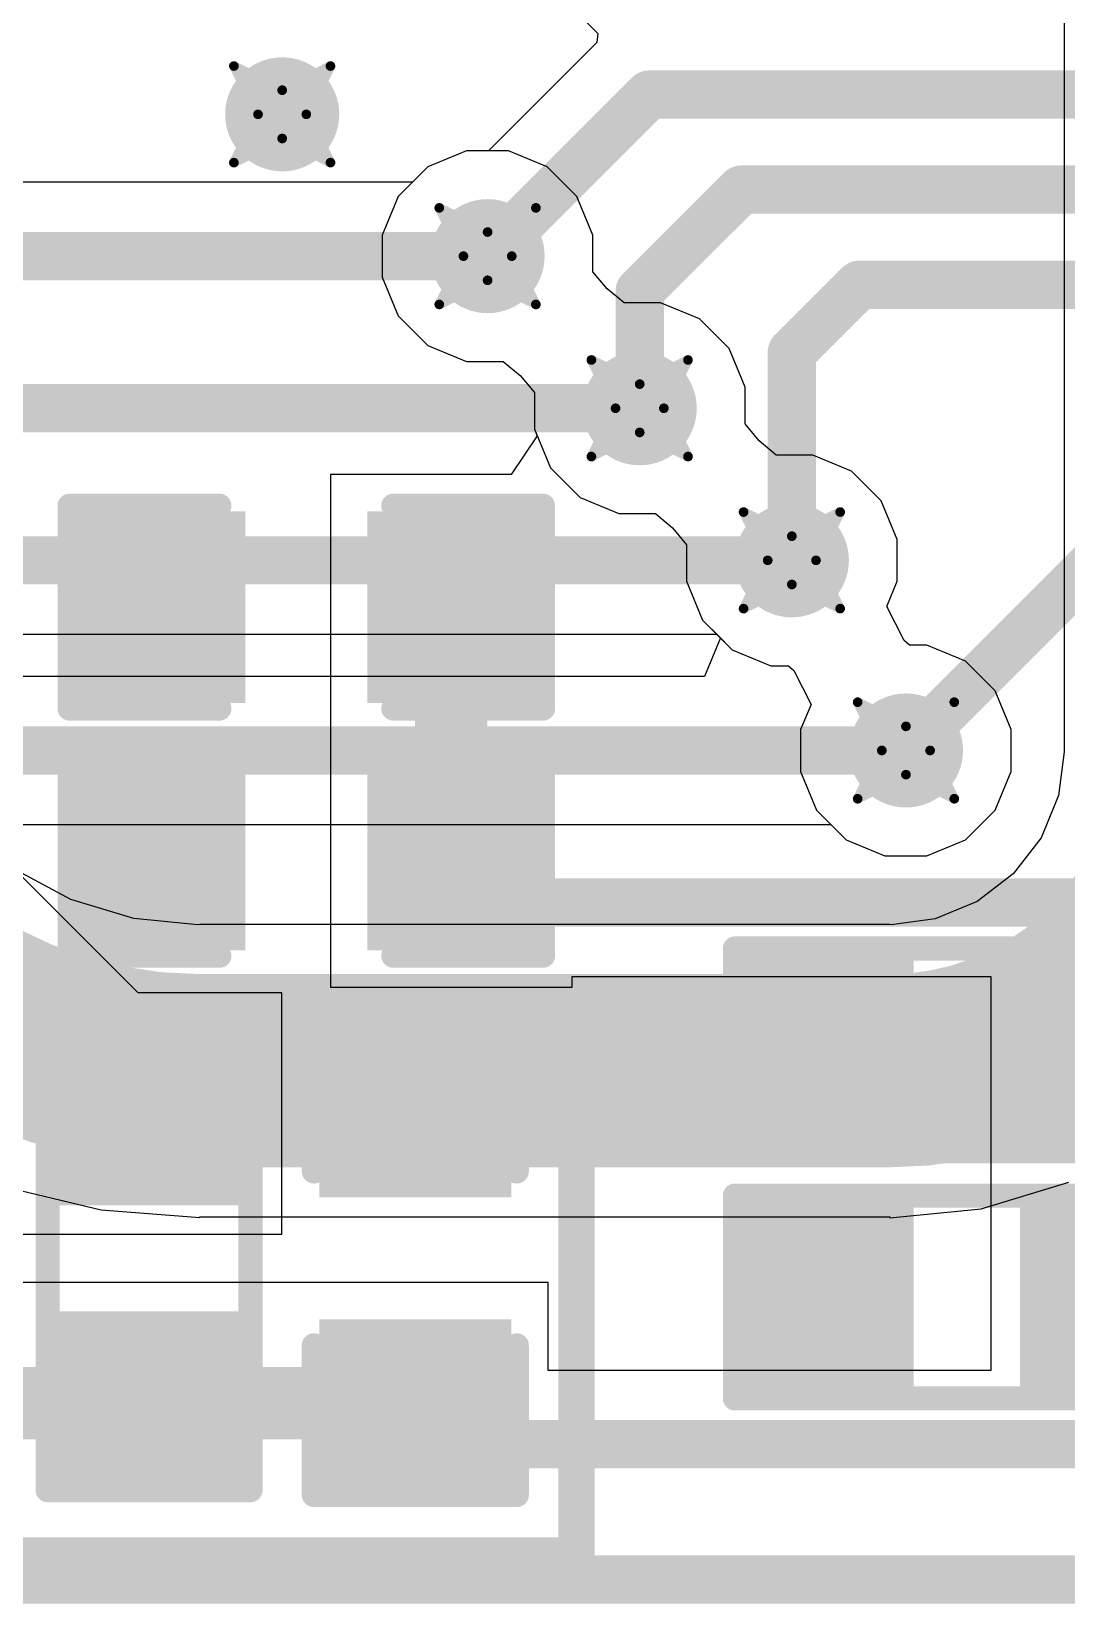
# Model space of a CAD drawing. Header units: inches. Extents: x -0.03 to 9.71, y 0.01 to 4.44.
# Drawn here: x 3.0182 to 3.2325, y 1.5281 to 1.8536 of the extents above; entities that cross this region are included whole.
import ezdxf

# ---------------------------------------------------------------- set-up
doc = ezdxf.new("R2010")
doc.units = ezdxf.units.IN
doc.header["$MEASUREMENT"] = 0
for name, color, linetype in [('Bottom Layer', 5, 'Continuous'), ('Drill Drawing', 1, 'Continuous'), ('Layer 1', 16, 'Continuous'), ('Layer 2', 76, 'Continuous'), ('Top Layer', 1, 'Continuous'), ('Top Overlay', 2, 'Continuous'), ('Top Paste', 8, 'Continuous'), ('Top Solder', 216, 'Continuous'), ('Via Holes', 16, 'Continuous')]:
    doc.layers.add(name, color=color, linetype=linetype)

# ---------------------------------------------------------------- blocks, each defined once
blk = doc.blocks.new('R___0603_16')
at = {"layer": 'Top Layer'}
for points in [[(-0.015, 0.0175), (-0.015, -0.0175), (-0.045, -0.0175), (-0.045, 0.0175)], [(0.045, 0.0175), (0.045, -0.0175), (0.015, -0.0175), (0.015, 0.0175)]]:
    blk.add_hatch(color=1, dxfattribs=at).paths.add_polyline_path(points)
at = {"layer": 'Top Paste'}
for points in [[(-0.015, 0.0175), (-0.015, -0.0175), (-0.045, -0.0175), (-0.045, 0.0175)], [(0.045, 0.0175), (0.045, -0.0175), (0.015, -0.0175), (0.015, 0.0175)]]:
    blk.add_hatch(color=8, dxfattribs=at).paths.add_polyline_path(points)
at = {"layer": 'Top Solder'}
for points in [[(-0.011, 0.0215), (-0.011, -0.0215), (-0.049, -0.0215), (-0.049, 0.0215)], [(0.049, 0.0215), (0.049, -0.0215), (0.011, -0.0215), (0.011, 0.0215)]]:
    blk.add_hatch(color=216, dxfattribs=at).paths.add_polyline_path(points)
at = {"layer": 'Top Overlay'}
for points in [[(0.048, 0.021, 0.005, 0.005, 0), (-0.048, 0.021, 0.005, 0.005, 0)], [(-0.048, -0.021, 0.005, 0.005, 0), (-0.048, 0.021, 0.005, 0.005, 0)], [(0.048, -0.021, 0.005, 0.005, 0), (0.048, 0.021, 0.005, 0.005, 0)], [(0.048, -0.021, 0.005, 0.005, 0), (-0.048, -0.021, 0.005, 0.005, 0)]]:
    blk.add_lwpolyline(points, format="xyseb", dxfattribs=at)
for points in [[(-0.04925, 0.021, 0.0025, 0.0025, 1), (-0.04675, 0.021, 0.0025, 0.0025, 1)], [(-0.04925, 0.021, 0.0025, 0.0025, 1), (-0.04675, 0.021, 0.0025, 0.0025, 1)], [(0.04675, 0.021, 0.0025, 0.0025, 1), (0.04925, 0.021, 0.0025, 0.0025, 1)], [(0.04675, 0.021, 0.0025, 0.0025, 1), (0.04925, 0.021, 0.0025, 0.0025, 1)], [(-0.04925, -0.021, 0.0025, 0.0025, 1), (-0.04675, -0.021, 0.0025, 0.0025, 1)], [(-0.04925, -0.021, 0.0025, 0.0025, 1), (-0.04675, -0.021, 0.0025, 0.0025, 1)], [(0.04675, -0.021, 0.0025, 0.0025, 1), (0.04925, -0.021, 0.0025, 0.0025, 1)], [(0.04675, -0.021, 0.0025, 0.0025, 1), (0.04925, -0.021, 0.0025, 0.0025, 1)]]:
    blk.add_lwpolyline(points, format="xyseb", close=True, dxfattribs=at)
blk = doc.blocks.new('R___0603_29')
at = {"layer": 'Top Layer'}
for points in [[(-0.015, 0.0175), (-0.015, -0.0175), (-0.045, -0.0175), (-0.045, 0.0175)], [(0.045, 0.0175), (0.045, -0.0175), (0.015, -0.0175), (0.015, 0.0175)]]:
    blk.add_hatch(color=1, dxfattribs=at).paths.add_polyline_path(points)
at = {"layer": 'Top Paste'}
for points in [[(-0.015, 0.0175), (-0.015, -0.0175), (-0.045, -0.0175), (-0.045, 0.0175)], [(0.045, 0.0175), (0.045, -0.0175), (0.015, -0.0175), (0.015, 0.0175)]]:
    blk.add_hatch(color=8, dxfattribs=at).paths.add_polyline_path(points)
at = {"layer": 'Top Solder'}
for points in [[(-0.011, 0.0215), (-0.011, -0.0215), (-0.049, -0.0215), (-0.049, 0.0215)], [(0.049, 0.0215), (0.049, -0.0215), (0.011, -0.0215), (0.011, 0.0215)]]:
    blk.add_hatch(color=216, dxfattribs=at).paths.add_polyline_path(points)
at = {"layer": 'Top Overlay'}
for points in [[(-0.048, 0.021, 0.005, 0.005, 0), (0.048, 0.021, 0.005, 0.005, 0)], [(-0.048, -0.021, 0.005, 0.005, 0), (-0.048, 0.021, 0.005, 0.005, 0)], [(0.048, -0.021, 0.005, 0.005, 0), (0.048, 0.021, 0.005, 0.005, 0)], [(-0.048, -0.021, 0.005, 0.005, 0), (0.048, -0.021, 0.005, 0.005, 0)]]:
    blk.add_lwpolyline(points, format="xyseb", dxfattribs=at)
for points in [[(-0.04925, 0.021, 0.0025, 0.0025, 1), (-0.04675, 0.021, 0.0025, 0.0025, 1)], [(-0.04925, 0.021, 0.0025, 0.0025, 1), (-0.04675, 0.021, 0.0025, 0.0025, 1)], [(0.04675, 0.021, 0.0025, 0.0025, 1), (0.04925, 0.021, 0.0025, 0.0025, 1)], [(0.04675, 0.021, 0.0025, 0.0025, 1), (0.04925, 0.021, 0.0025, 0.0025, 1)], [(-0.04925, -0.021, 0.0025, 0.0025, 1), (-0.04675, -0.021, 0.0025, 0.0025, 1)], [(-0.04925, -0.021, 0.0025, 0.0025, 1), (-0.04675, -0.021, 0.0025, 0.0025, 1)], [(0.04675, -0.021, 0.0025, 0.0025, 1), (0.04925, -0.021, 0.0025, 0.0025, 1)], [(0.04675, -0.021, 0.0025, 0.0025, 1), (0.04925, -0.021, 0.0025, 0.0025, 1)]]:
    blk.add_lwpolyline(points, format="xyseb", close=True, dxfattribs=at)
blk = doc.blocks.new('R___0603_30')
at = {"layer": 'Top Layer'}
for points in [[(-0.015, 0.0175), (-0.015, -0.0175), (-0.045, -0.0175), (-0.045, 0.0175)], [(0.045, 0.0175), (0.045, -0.0175), (0.015, -0.0175), (0.015, 0.0175)]]:
    blk.add_hatch(color=1, dxfattribs=at).paths.add_polyline_path(points)
at = {"layer": 'Top Paste'}
for points in [[(-0.015, 0.0175), (-0.015, -0.0175), (-0.045, -0.0175), (-0.045, 0.0175)], [(0.045, 0.0175), (0.045, -0.0175), (0.015, -0.0175), (0.015, 0.0175)]]:
    blk.add_hatch(color=8, dxfattribs=at).paths.add_polyline_path(points)
at = {"layer": 'Top Solder'}
for points in [[(-0.011, 0.0215), (-0.011, -0.0215), (-0.049, -0.0215), (-0.049, 0.0215)], [(0.049, 0.0215), (0.049, -0.0215), (0.011, -0.0215), (0.011, 0.0215)]]:
    blk.add_hatch(color=216, dxfattribs=at).paths.add_polyline_path(points)
at = {"layer": 'Top Overlay'}
for points in [[(-0.048, 0.021, 0.005, 0.005, 0), (0.048, 0.021, 0.005, 0.005, 0)], [(-0.048, -0.021, 0.005, 0.005, 0), (-0.048, 0.021, 0.005, 0.005, 0)], [(0.048, -0.021, 0.005, 0.005, 0), (0.048, 0.021, 0.005, 0.005, 0)], [(-0.048, -0.021, 0.005, 0.005, 0), (0.048, -0.021, 0.005, 0.005, 0)]]:
    blk.add_lwpolyline(points, format="xyseb", dxfattribs=at)
for points in [[(-0.04925, 0.021, 0.0025, 0.0025, 1), (-0.04675, 0.021, 0.0025, 0.0025, 1)], [(-0.04925, 0.021, 0.0025, 0.0025, 1), (-0.04675, 0.021, 0.0025, 0.0025, 1)], [(0.04675, 0.021, 0.0025, 0.0025, 1), (0.04925, 0.021, 0.0025, 0.0025, 1)], [(0.04675, 0.021, 0.0025, 0.0025, 1), (0.04925, 0.021, 0.0025, 0.0025, 1)], [(-0.04925, -0.021, 0.0025, 0.0025, 1), (-0.04675, -0.021, 0.0025, 0.0025, 1)], [(-0.04925, -0.021, 0.0025, 0.0025, 1), (-0.04675, -0.021, 0.0025, 0.0025, 1)], [(0.04675, -0.021, 0.0025, 0.0025, 1), (0.04925, -0.021, 0.0025, 0.0025, 1)], [(0.04675, -0.021, 0.0025, 0.0025, 1), (0.04925, -0.021, 0.0025, 0.0025, 1)]]:
    blk.add_lwpolyline(points, format="xyseb", close=True, dxfattribs=at)
blk = doc.blocks.new('C___0603_131')
at = {"layer": 'Top Layer'}
for points in [[(-0.015, 0.0175), (-0.015, -0.0175), (-0.045, -0.0175), (-0.045, 0.0175)], [(0.045, 0.0175), (0.045, -0.0175), (0.015, -0.0175), (0.015, 0.0175)]]:
    blk.add_hatch(color=1, dxfattribs=at).paths.add_polyline_path(points)
at = {"layer": 'Top Paste'}
for points in [[(-0.015, 0.0175), (-0.015, -0.0175), (-0.045, -0.0175), (-0.045, 0.0175)], [(0.045, 0.0175), (0.045, -0.0175), (0.015, -0.0175), (0.015, 0.0175)]]:
    blk.add_hatch(color=8, dxfattribs=at).paths.add_polyline_path(points)
at = {"layer": 'Top Solder'}
for points in [[(-0.01264, 0.01986), (-0.01264, -0.01986), (-0.04736, -0.01986), (-0.04736, 0.01986)], [(0.04736, 0.01986), (0.04736, -0.01986), (0.01264, -0.01986), (0.01264, 0.01986)]]:
    blk.add_hatch(color=216, dxfattribs=at).paths.add_polyline_path(points)
at = {"layer": 'Top Overlay'}
for points in [[(-0.049, 0.021, 0.005, 0.005, 0), (-0.018, 0.021, 0.005, 0.005, 0)], [(-0.049, -0.021, 0.005, 0.005, 0), (-0.049, 0.021, 0.005, 0.005, 0)], [(0.018, 0.021, 0.005, 0.005, 0), (0.049, 0.021, 0.005, 0.005, 0)], [(0.049, -0.021, 0.005, 0.005, 0), (0.049, 0.021, 0.005, 0.005, 0)], [(-0.049, -0.021, 0.005, 0.005, 0), (-0.018, -0.021, 0.005, 0.005, 0)], [(0.018, -0.021, 0.005, 0.005, 0), (0.049, -0.021, 0.005, 0.005, 0)]]:
    blk.add_lwpolyline(points, format="xyseb", dxfattribs=at)
for points in [[(-0.05025, 0.021, 0.0025, 0.0025, 1), (-0.04775, 0.021, 0.0025, 0.0025, 1)], [(-0.05025, 0.021, 0.0025, 0.0025, 1), (-0.04775, 0.021, 0.0025, 0.0025, 1)], [(-0.01925, 0.021, 0.0025, 0.0025, 1), (-0.01675, 0.021, 0.0025, 0.0025, 1)], [(0.01675, 0.021, 0.0025, 0.0025, 1), (0.01925, 0.021, 0.0025, 0.0025, 1)], [(0.04775, 0.021, 0.0025, 0.0025, 1), (0.05025, 0.021, 0.0025, 0.0025, 1)], [(0.04775, 0.021, 0.0025, 0.0025, 1), (0.05025, 0.021, 0.0025, 0.0025, 1)], [(-0.05025, -0.021, 0.0025, 0.0025, 1), (-0.04775, -0.021, 0.0025, 0.0025, 1)], [(-0.05025, -0.021, 0.0025, 0.0025, 1), (-0.04775, -0.021, 0.0025, 0.0025, 1)], [(-0.01925, -0.021, 0.0025, 0.0025, 1), (-0.01675, -0.021, 0.0025, 0.0025, 1)], [(0.01675, -0.021, 0.0025, 0.0025, 1), (0.01925, -0.021, 0.0025, 0.0025, 1)], [(0.04775, -0.021, 0.0025, 0.0025, 1), (0.05025, -0.021, 0.0025, 0.0025, 1)], [(0.04775, -0.021, 0.0025, 0.0025, 1), (0.05025, -0.021, 0.0025, 0.0025, 1)]]:
    blk.add_lwpolyline(points, format="xyseb", close=True, dxfattribs=at)
blk = doc.blocks.new('C___0603_132')
at = {"layer": 'Top Layer'}
for points in [[(-0.015, 0.0175), (-0.015, -0.0175), (-0.045, -0.0175), (-0.045, 0.0175)], [(0.045, 0.0175), (0.045, -0.0175), (0.015, -0.0175), (0.015, 0.0175)]]:
    blk.add_hatch(color=1, dxfattribs=at).paths.add_polyline_path(points)
at = {"layer": 'Top Paste'}
for points in [[(-0.015, 0.0175), (-0.015, -0.0175), (-0.045, -0.0175), (-0.045, 0.0175)], [(0.045, 0.0175), (0.045, -0.0175), (0.015, -0.0175), (0.015, 0.0175)]]:
    blk.add_hatch(color=8, dxfattribs=at).paths.add_polyline_path(points)
at = {"layer": 'Top Solder'}
for points in [[(-0.01264, 0.01986), (-0.01264, -0.01986), (-0.04736, -0.01986), (-0.04736, 0.01986)], [(0.04736, 0.01986), (0.04736, -0.01986), (0.01264, -0.01986), (0.01264, 0.01986)]]:
    blk.add_hatch(color=216, dxfattribs=at).paths.add_polyline_path(points)
at = {"layer": 'Top Overlay'}
for points in [[(-0.049, 0.021, 0.005, 0.005, 0), (-0.018, 0.021, 0.005, 0.005, 0)], [(-0.049, -0.021, 0.005, 0.005, 0), (-0.049, 0.021, 0.005, 0.005, 0)], [(0.018, 0.021, 0.005, 0.005, 0), (0.049, 0.021, 0.005, 0.005, 0)], [(0.049, -0.021, 0.005, 0.005, 0), (0.049, 0.021, 0.005, 0.005, 0)], [(-0.049, -0.021, 0.005, 0.005, 0), (-0.018, -0.021, 0.005, 0.005, 0)], [(0.018, -0.021, 0.005, 0.005, 0), (0.049, -0.021, 0.005, 0.005, 0)]]:
    blk.add_lwpolyline(points, format="xyseb", dxfattribs=at)
for points in [[(-0.05025, 0.021, 0.0025, 0.0025, 1), (-0.04775, 0.021, 0.0025, 0.0025, 1)], [(-0.05025, 0.021, 0.0025, 0.0025, 1), (-0.04775, 0.021, 0.0025, 0.0025, 1)], [(-0.01925, 0.021, 0.0025, 0.0025, 1), (-0.01675, 0.021, 0.0025, 0.0025, 1)], [(0.01675, 0.021, 0.0025, 0.0025, 1), (0.01925, 0.021, 0.0025, 0.0025, 1)], [(0.04775, 0.021, 0.0025, 0.0025, 1), (0.05025, 0.021, 0.0025, 0.0025, 1)], [(0.04775, 0.021, 0.0025, 0.0025, 1), (0.05025, 0.021, 0.0025, 0.0025, 1)], [(-0.05025, -0.021, 0.0025, 0.0025, 1), (-0.04775, -0.021, 0.0025, 0.0025, 1)], [(-0.05025, -0.021, 0.0025, 0.0025, 1), (-0.04775, -0.021, 0.0025, 0.0025, 1)], [(-0.01925, -0.021, 0.0025, 0.0025, 1), (-0.01675, -0.021, 0.0025, 0.0025, 1)], [(0.01675, -0.021, 0.0025, 0.0025, 1), (0.01925, -0.021, 0.0025, 0.0025, 1)], [(0.04775, -0.021, 0.0025, 0.0025, 1), (0.05025, -0.021, 0.0025, 0.0025, 1)], [(0.04775, -0.021, 0.0025, 0.0025, 1), (0.05025, -0.021, 0.0025, 0.0025, 1)]]:
    blk.add_lwpolyline(points, format="xyseb", close=True, dxfattribs=at)
blk = doc.blocks.new('C___0603_133')
at = {"layer": 'Top Layer'}
for points in [[(-0.015, 0.0175), (-0.015, -0.0175), (-0.045, -0.0175), (-0.045, 0.0175)], [(0.045, 0.0175), (0.045, -0.0175), (0.015, -0.0175), (0.015, 0.0175)]]:
    blk.add_hatch(color=1, dxfattribs=at).paths.add_polyline_path(points)
at = {"layer": 'Top Paste'}
for points in [[(-0.015, 0.0175), (-0.015, -0.0175), (-0.045, -0.0175), (-0.045, 0.0175)], [(0.045, 0.0175), (0.045, -0.0175), (0.015, -0.0175), (0.015, 0.0175)]]:
    blk.add_hatch(color=8, dxfattribs=at).paths.add_polyline_path(points)
at = {"layer": 'Top Solder'}
for points in [[(-0.01264, 0.01986), (-0.01264, -0.01986), (-0.04736, -0.01986), (-0.04736, 0.01986)], [(0.04736, 0.01986), (0.04736, -0.01986), (0.01264, -0.01986), (0.01264, 0.01986)]]:
    blk.add_hatch(color=216, dxfattribs=at).paths.add_polyline_path(points)
at = {"layer": 'Top Overlay'}
for points in [[(-0.018, 0.021, 0.005, 0.005, 0), (-0.049, 0.021, 0.005, 0.005, 0)], [(-0.049, -0.021, 0.005, 0.005, 0), (-0.049, 0.021, 0.005, 0.005, 0)], [(0.049, 0.021, 0.005, 0.005, 0), (0.018, 0.021, 0.005, 0.005, 0)], [(0.049, -0.021, 0.005, 0.005, 0), (0.049, 0.021, 0.005, 0.005, 0)], [(-0.018, -0.021, 0.005, 0.005, 0), (-0.049, -0.021, 0.005, 0.005, 0)], [(0.049, -0.021, 0.005, 0.005, 0), (0.018, -0.021, 0.005, 0.005, 0)]]:
    blk.add_lwpolyline(points, format="xyseb", dxfattribs=at)
for points in [[(-0.05025, 0.021, 0.0025, 0.0025, 1), (-0.04775, 0.021, 0.0025, 0.0025, 1)], [(-0.05025, 0.021, 0.0025, 0.0025, 1), (-0.04775, 0.021, 0.0025, 0.0025, 1)], [(-0.01925, 0.021, 0.0025, 0.0025, 1), (-0.01675, 0.021, 0.0025, 0.0025, 1)], [(0.01675, 0.021, 0.0025, 0.0025, 1), (0.01925, 0.021, 0.0025, 0.0025, 1)], [(0.04775, 0.021, 0.0025, 0.0025, 1), (0.05025, 0.021, 0.0025, 0.0025, 1)], [(0.04775, 0.021, 0.0025, 0.0025, 1), (0.05025, 0.021, 0.0025, 0.0025, 1)], [(-0.05025, -0.021, 0.0025, 0.0025, 1), (-0.04775, -0.021, 0.0025, 0.0025, 1)], [(-0.05025, -0.021, 0.0025, 0.0025, 1), (-0.04775, -0.021, 0.0025, 0.0025, 1)], [(-0.01925, -0.021, 0.0025, 0.0025, 1), (-0.01675, -0.021, 0.0025, 0.0025, 1)], [(0.01675, -0.021, 0.0025, 0.0025, 1), (0.01925, -0.021, 0.0025, 0.0025, 1)], [(0.04775, -0.021, 0.0025, 0.0025, 1), (0.05025, -0.021, 0.0025, 0.0025, 1)], [(0.04775, -0.021, 0.0025, 0.0025, 1), (0.05025, -0.021, 0.0025, 0.0025, 1)]]:
    blk.add_lwpolyline(points, format="xyseb", close=True, dxfattribs=at)

msp = doc.modelspace()

# ---------------------------------------------------------------- hatches: boundary and pattern name
at = {"layer": 'Bottom Layer'}
h = msp.add_hatch(color=5, dxfattribs=at)
edge = h.paths.add_edge_path()
edge.add_arc((3.07008, 1.83646), 0.01181, 0, 360)
h = msp.add_hatch(color=5, dxfattribs=at)
edge = h.paths.add_edge_path()
edge.add_arc((3.1126, 1.80709), 0.01181, 0, 360)
h = msp.add_hatch(color=5, dxfattribs=at)
edge = h.paths.add_edge_path()
edge.add_arc((3.14409, 1.77559), 0.01181, 0, 360)
h = msp.add_hatch(color=5, dxfattribs=at)
edge = h.paths.add_edge_path()
edge.add_arc((3.17559, 1.7441), 0.01181, 0, 360)
h = msp.add_hatch(color=5, dxfattribs=at)
edge = h.paths.add_edge_path()
edge.add_arc((3.19921, 1.70473), 0.01181, 0, 360)
at = {"layer": 'Layer 1'}
h = msp.add_hatch(color=16, dxfattribs=at)
edge = h.paths.add_edge_path()
edge.add_arc((3.07008, 1.83646), 0.01181, 0, 360)
h = msp.add_hatch(color=16, dxfattribs=at)
edge = h.paths.add_edge_path()
edge.add_arc((3.1126, 1.80709), 0.01181, 0, 360)
h = msp.add_hatch(color=16, dxfattribs=at)
edge = h.paths.add_edge_path()
edge.add_arc((3.14409, 1.77559), 0.01181, 0, 360)
h = msp.add_hatch(color=16, dxfattribs=at)
edge = h.paths.add_edge_path()
edge.add_arc((3.17559, 1.7441), 0.01181, 0, 360)
h = msp.add_hatch(color=16, dxfattribs=at)
edge = h.paths.add_edge_path()
edge.add_arc((3.19921, 1.70473), 0.01181, 0, 360)
at = {"layer": 'Layer 2'}
h = msp.add_hatch(color=76, dxfattribs=at)
edge = h.paths.add_edge_path()
edge.add_arc((3.07008, 1.83646), 0.01181, 0, 360)
h = msp.add_hatch(color=76, dxfattribs=at)
edge = h.paths.add_edge_path()
edge.add_arc((3.1126, 1.80709), 0.01181, 0, 360)
h = msp.add_hatch(color=76, dxfattribs=at)
edge = h.paths.add_edge_path()
edge.add_arc((3.14409, 1.77559), 0.01181, 0, 360)
h = msp.add_hatch(color=76, dxfattribs=at)
edge = h.paths.add_edge_path()
edge.add_arc((3.17559, 1.7441), 0.01181, 0, 360)
h = msp.add_hatch(color=76, dxfattribs=at)
edge = h.paths.add_edge_path()
edge.add_arc((3.19921, 1.70473), 0.01181, 0, 360)
at = {"layer": 'Top Layer'}
h = msp.add_hatch(color=1, dxfattribs=at)
edge = h.paths.add_edge_path()
edge.add_arc((3.07008, 1.83646), 0.01181, 0, 360)
h = msp.add_hatch(color=1, dxfattribs=at)
edge = h.paths.add_edge_path()
edge.add_arc((3.1126, 1.80709), 0.01181, 0, 360)
h = msp.add_hatch(color=1, dxfattribs=at)
edge = h.paths.add_edge_path()
edge.add_arc((3.14409, 1.77559), 0.01181, 0, 360)
h = msp.add_hatch(color=1, dxfattribs=at)
edge = h.paths.add_edge_path()
edge.add_arc((3.17559, 1.7441), 0.01181, 0, 360)
h = msp.add_hatch(color=1, dxfattribs=at)
edge = h.paths.add_edge_path()
edge.add_arc((3.19921, 1.70473), 0.01181, 0, 360)
at = {"layer": 'Via Holes'}
h = msp.add_hatch(color=7, dxfattribs=at)
edge = h.paths.add_edge_path()
edge.add_arc((3.07008, 1.83646), 0.00591, 0, 360)
h = msp.add_hatch(color=7, dxfattribs=at)
edge = h.paths.add_edge_path()
edge.add_arc((3.1126, 1.80709), 0.00591, 0, 360)
h = msp.add_hatch(color=7, dxfattribs=at)
edge = h.paths.add_edge_path()
edge.add_arc((3.14409, 1.77559), 0.00591, 0, 360)
h = msp.add_hatch(color=7, dxfattribs=at)
edge = h.paths.add_edge_path()
edge.add_arc((3.17559, 1.7441), 0.00591, 0, 360)
h = msp.add_hatch(color=7, dxfattribs=at)
edge = h.paths.add_edge_path()
edge.add_arc((3.19921, 1.70473), 0.00591, 0, 360)

# ---------------------------------------------------------------- linework, layer by layer
at = {"layer": 'Bottom Layer'}
for p, q in [((3.10826, 1.8289), (3.10024, 1.82558)), ((3.11694, 1.8289), (3.10826, 1.8289)), ((3.12495, 1.82558), (3.11694, 1.8289)), ((3.10024, 1.82558), (3.09705, 1.82238)), ((3.13109, 1.81944), (3.12495, 1.82558)), ((3.09705, 1.82238), (2.78091, 1.82238)), ((3.13441, 1.81143), (3.13109, 1.81944)), ((3.13441, 1.80385), (3.13441, 1.81143)), ((3.13733, 1.80032), (3.13441, 1.80385)), ((3.14085, 1.7974), (3.13733, 1.80032)), ((3.14843, 1.7974), (3.14085, 1.7974)), ((3.15645, 1.79408), (3.14843, 1.7974)), ((3.16259, 1.78795), (3.15645, 1.79408)), ((3.16591, 1.77993), (3.16259, 1.78795)), ((3.16591, 1.77235), (3.16591, 1.77993)), ((3.16883, 1.76883), (3.16591, 1.77235)), ((3.17235, 1.76591), (3.16883, 1.76883)), ((3.17993, 1.76591), (3.17235, 1.76591)), ((3.18795, 1.76259), (3.17993, 1.76591)), ((3.19408, 1.75645), (3.18795, 1.76259)), ((3.1974, 1.74843), (3.19408, 1.75645)), ((3.1974, 1.73976), (3.1974, 1.74843)), ((3.19524, 1.73454), (3.1974, 1.73976)), ((3.19883, 1.72751), (3.19524, 1.73454)), ((2.68091, 1.7288), (3.16004, 1.7288)), ((3.16004, 1.7288), (3.16324, 1.7256)), ((3.16324, 1.7256), (3.17125, 1.72228)), ((3.19993, 1.72654), (3.19883, 1.72751)), ((3.20355, 1.72654), (3.19993, 1.72654)), ((3.21157, 1.72322), (3.20355, 1.72654)), ((3.17125, 1.72228), (3.17488, 1.72228)), ((3.17488, 1.72228), (3.17597, 1.72131)), ((3.2177, 1.71708), (3.21157, 1.72322)), ((3.17597, 1.72131), (3.17956, 1.71428)), ((3.22102, 1.70906), (3.2177, 1.71708)), ((3.17956, 1.71428), (3.1774, 1.70906)), ((3.1774, 1.70906), (3.1774, 1.70039)), ((3.22102, 1.70039), (3.22102, 1.70906)), ((3.1774, 1.70039), (3.18072, 1.69237)), ((3.2177, 1.69237), (3.22102, 1.70039)), ((3.18072, 1.69237), (3.18686, 1.68623)), ((3.21157, 1.68623), (3.2177, 1.69237)), ((3.18686, 1.68623), (3.19487, 1.68291)), ((3.20355, 1.68291), (3.21157, 1.68623)), ((3.19487, 1.68291), (3.20355, 1.68291))]:
    msp.add_line(p, q, dxfattribs=at)
for points in [[(2.80315, 1.80709, 0.01, 0.01, 0), (3.1126, 1.80709, 0.01, 0.01, 0)], [(2.71535, 1.77559, 0.01, 0.01, 0), (3.14409, 1.77559, 0.01, 0.01, 0)], [(1.97559, 1.7441, 0.01, 0.01, 0), (3.17559, 1.7441, 0.01, 0.01, 0)]]:
    msp.add_lwpolyline(points, format="xyseb", dxfattribs=at)
for points in [[(3.1101, 1.80709, 0.005, 0.005, 1), (3.1151, 1.80709, 0.005, 0.005, 1)], [(3.14159, 1.77559, 0.005, 0.005, 1), (3.14659, 1.77559, 0.005, 0.005, 1)], [(3.17309, 1.7441, 0.005, 0.005, 1), (3.17809, 1.7441, 0.005, 0.005, 1)]]:
    msp.add_lwpolyline(points, format="xyseb", close=True, dxfattribs=at)
at = {"layer": 'Drill Drawing'}
for points in [[(3.06008, 1.84646, 0.002, 0.002, 0), (3.07008, 1.84146, 0.002, 0.002, 0)], [(3.06008, 1.84646, 0.002, 0.002, 0), (3.06508, 1.83646, 0.002, 0.002, 0)], [(3.07008, 1.84146, 0.002, 0.002, 0), (3.08008, 1.84646, 0.002, 0.002, 0)], [(3.07508, 1.83646, 0.002, 0.002, 0), (3.08008, 1.84646, 0.002, 0.002, 0)], [(3.06008, 1.82646, 0.002, 0.002, 0), (3.06508, 1.83646, 0.002, 0.002, 0)], [(3.07508, 1.83646, 0.002, 0.002, 0), (3.08008, 1.82646, 0.002, 0.002, 0)], [(3.06008, 1.82646, 0.002, 0.002, 0), (3.07008, 1.83146, 0.002, 0.002, 0)], [(3.07008, 1.83146, 0.002, 0.002, 0), (3.08008, 1.82646, 0.002, 0.002, 0)], [(3.1026, 1.81709, 0.002, 0.002, 0), (3.1126, 1.81209, 0.002, 0.002, 0)], [(3.1026, 1.81709, 0.002, 0.002, 0), (3.1076, 1.80709, 0.002, 0.002, 0)], [(3.1126, 1.81209, 0.002, 0.002, 0), (3.1226, 1.81709, 0.002, 0.002, 0)], [(3.1176, 1.80709, 0.002, 0.002, 0), (3.1226, 1.81709, 0.002, 0.002, 0)], [(3.1026, 1.79709, 0.002, 0.002, 0), (3.1076, 1.80709, 0.002, 0.002, 0)], [(3.1176, 1.80709, 0.002, 0.002, 0), (3.1226, 1.79709, 0.002, 0.002, 0)], [(3.1026, 1.79709, 0.002, 0.002, 0), (3.1126, 1.80209, 0.002, 0.002, 0)], [(3.1126, 1.80209, 0.002, 0.002, 0), (3.1226, 1.79709, 0.002, 0.002, 0)], [(3.13409, 1.78559, 0.002, 0.002, 0), (3.14409, 1.78059, 0.002, 0.002, 0)], [(3.13409, 1.78559, 0.002, 0.002, 0), (3.13909, 1.77559, 0.002, 0.002, 0)], [(3.14409, 1.78059, 0.002, 0.002, 0), (3.15409, 1.78559, 0.002, 0.002, 0)], [(3.14909, 1.77559, 0.002, 0.002, 0), (3.15409, 1.78559, 0.002, 0.002, 0)], [(3.13409, 1.76559, 0.002, 0.002, 0), (3.13909, 1.77559, 0.002, 0.002, 0)], [(3.14909, 1.77559, 0.002, 0.002, 0), (3.15409, 1.76559, 0.002, 0.002, 0)], [(3.13409, 1.76559, 0.002, 0.002, 0), (3.14409, 1.77059, 0.002, 0.002, 0)], [(3.14409, 1.77059, 0.002, 0.002, 0), (3.15409, 1.76559, 0.002, 0.002, 0)], [(3.16559, 1.7541, 0.002, 0.002, 0), (3.17559, 1.7491, 0.002, 0.002, 0)], [(3.16559, 1.7541, 0.002, 0.002, 0), (3.17059, 1.7441, 0.002, 0.002, 0)], [(3.17559, 1.7491, 0.002, 0.002, 0), (3.18559, 1.7541, 0.002, 0.002, 0)], [(3.18059, 1.7441, 0.002, 0.002, 0), (3.18559, 1.7541, 0.002, 0.002, 0)], [(3.16559, 1.7341, 0.002, 0.002, 0), (3.17059, 1.7441, 0.002, 0.002, 0)], [(3.18059, 1.7441, 0.002, 0.002, 0), (3.18559, 1.7341, 0.002, 0.002, 0)], [(3.16559, 1.7341, 0.002, 0.002, 0), (3.17559, 1.7391, 0.002, 0.002, 0)], [(3.17559, 1.7391, 0.002, 0.002, 0), (3.18559, 1.7341, 0.002, 0.002, 0)], [(3.18921, 1.71473, 0.002, 0.002, 0), (3.19921, 1.70972, 0.002, 0.002, 0)], [(3.18921, 1.71473, 0.002, 0.002, 0), (3.19421, 1.70473, 0.002, 0.002, 0)], [(3.19921, 1.70972, 0.002, 0.002, 0), (3.20921, 1.71473, 0.002, 0.002, 0)], [(3.20421, 1.70473, 0.002, 0.002, 0), (3.20921, 1.71473, 0.002, 0.002, 0)], [(3.18921, 1.69473, 0.002, 0.002, 0), (3.19421, 1.70473, 0.002, 0.002, 0)], [(3.20421, 1.70473, 0.002, 0.002, 0), (3.20921, 1.69473, 0.002, 0.002, 0)], [(3.18921, 1.69473, 0.002, 0.002, 0), (3.19921, 1.69972, 0.002, 0.002, 0)], [(3.19921, 1.69972, 0.002, 0.002, 0), (3.20921, 1.69473, 0.002, 0.002, 0)]]:
    msp.add_lwpolyline(points, format="xyseb", dxfattribs=at)
for points in [[(3.05958, 1.84646, 0.001, 0.001, 1), (3.06058, 1.84646, 0.001, 0.001, 1)], [(3.05958, 1.84646, 0.001, 0.001, 1), (3.06058, 1.84646, 0.001, 0.001, 1)], [(3.07958, 1.84646, 0.001, 0.001, 1), (3.08058, 1.84646, 0.001, 0.001, 1)], [(3.07958, 1.84646, 0.001, 0.001, 1), (3.08058, 1.84646, 0.001, 0.001, 1)], [(3.06958, 1.84146, 0.001, 0.001, 1), (3.07058, 1.84146, 0.001, 0.001, 1)], [(3.06958, 1.84146, 0.001, 0.001, 1), (3.07058, 1.84146, 0.001, 0.001, 1)], [(3.06458, 1.83646, 0.001, 0.001, 1), (3.06558, 1.83646, 0.001, 0.001, 1)], [(3.06458, 1.83646, 0.001, 0.001, 1), (3.06558, 1.83646, 0.001, 0.001, 1)], [(3.07458, 1.83646, 0.001, 0.001, 1), (3.07558, 1.83646, 0.001, 0.001, 1)], [(3.07458, 1.83646, 0.001, 0.001, 1), (3.07558, 1.83646, 0.001, 0.001, 1)], [(3.06958, 1.83146, 0.001, 0.001, 1), (3.07058, 1.83146, 0.001, 0.001, 1)], [(3.06958, 1.83146, 0.001, 0.001, 1), (3.07058, 1.83146, 0.001, 0.001, 1)], [(3.05958, 1.82646, 0.001, 0.001, 1), (3.06058, 1.82646, 0.001, 0.001, 1)], [(3.05958, 1.82646, 0.001, 0.001, 1), (3.06058, 1.82646, 0.001, 0.001, 1)], [(3.07958, 1.82646, 0.001, 0.001, 1), (3.08058, 1.82646, 0.001, 0.001, 1)], [(3.07958, 1.82646, 0.001, 0.001, 1), (3.08058, 1.82646, 0.001, 0.001, 1)], [(3.1021, 1.81709, 0.001, 0.001, 1), (3.1031, 1.81709, 0.001, 0.001, 1)], [(3.1021, 1.81709, 0.001, 0.001, 1), (3.1031, 1.81709, 0.001, 0.001, 1)], [(3.1221, 1.81709, 0.001, 0.001, 1), (3.1231, 1.81709, 0.001, 0.001, 1)], [(3.1221, 1.81709, 0.001, 0.001, 1), (3.1231, 1.81709, 0.001, 0.001, 1)], [(3.1121, 1.81209, 0.001, 0.001, 1), (3.1131, 1.81209, 0.001, 0.001, 1)], [(3.1121, 1.81209, 0.001, 0.001, 1), (3.1131, 1.81209, 0.001, 0.001, 1)], [(3.1071, 1.80709, 0.001, 0.001, 1), (3.1081, 1.80709, 0.001, 0.001, 1)], [(3.1071, 1.80709, 0.001, 0.001, 1), (3.1081, 1.80709, 0.001, 0.001, 1)], [(3.1171, 1.80709, 0.001, 0.001, 1), (3.1181, 1.80709, 0.001, 0.001, 1)], [(3.1171, 1.80709, 0.001, 0.001, 1), (3.1181, 1.80709, 0.001, 0.001, 1)], [(3.1121, 1.80209, 0.001, 0.001, 1), (3.1131, 1.80209, 0.001, 0.001, 1)], [(3.1121, 1.80209, 0.001, 0.001, 1), (3.1131, 1.80209, 0.001, 0.001, 1)], [(3.1021, 1.79709, 0.001, 0.001, 1), (3.1031, 1.79709, 0.001, 0.001, 1)], [(3.1021, 1.79709, 0.001, 0.001, 1), (3.1031, 1.79709, 0.001, 0.001, 1)], [(3.1221, 1.79709, 0.001, 0.001, 1), (3.1231, 1.79709, 0.001, 0.001, 1)], [(3.1221, 1.79709, 0.001, 0.001, 1), (3.1231, 1.79709, 0.001, 0.001, 1)], [(3.13359, 1.78559, 0.001, 0.001, 1), (3.13459, 1.78559, 0.001, 0.001, 1)], [(3.13359, 1.78559, 0.001, 0.001, 1), (3.13459, 1.78559, 0.001, 0.001, 1)], [(3.15359, 1.78559, 0.001, 0.001, 1), (3.15459, 1.78559, 0.001, 0.001, 1)], [(3.15359, 1.78559, 0.001, 0.001, 1), (3.15459, 1.78559, 0.001, 0.001, 1)], [(3.14359, 1.78059, 0.001, 0.001, 1), (3.14459, 1.78059, 0.001, 0.001, 1)], [(3.14359, 1.78059, 0.001, 0.001, 1), (3.14459, 1.78059, 0.001, 0.001, 1)], [(3.13859, 1.77559, 0.001, 0.001, 1), (3.13959, 1.77559, 0.001, 0.001, 1)], [(3.13859, 1.77559, 0.001, 0.001, 1), (3.13959, 1.77559, 0.001, 0.001, 1)], [(3.14859, 1.77559, 0.001, 0.001, 1), (3.14959, 1.77559, 0.001, 0.001, 1)], [(3.14859, 1.77559, 0.001, 0.001, 1), (3.14959, 1.77559, 0.001, 0.001, 1)], [(3.14359, 1.77059, 0.001, 0.001, 1), (3.14459, 1.77059, 0.001, 0.001, 1)], [(3.14359, 1.77059, 0.001, 0.001, 1), (3.14459, 1.77059, 0.001, 0.001, 1)], [(3.13359, 1.76559, 0.001, 0.001, 1), (3.13459, 1.76559, 0.001, 0.001, 1)], [(3.13359, 1.76559, 0.001, 0.001, 1), (3.13459, 1.76559, 0.001, 0.001, 1)], [(3.15359, 1.76559, 0.001, 0.001, 1), (3.15459, 1.76559, 0.001, 0.001, 1)], [(3.15359, 1.76559, 0.001, 0.001, 1), (3.15459, 1.76559, 0.001, 0.001, 1)], [(3.16509, 1.7541, 0.001, 0.001, 1), (3.16609, 1.7541, 0.001, 0.001, 1)], [(3.16509, 1.7541, 0.001, 0.001, 1), (3.16609, 1.7541, 0.001, 0.001, 1)], [(3.18509, 1.7541, 0.001, 0.001, 1), (3.18609, 1.7541, 0.001, 0.001, 1)], [(3.18509, 1.7541, 0.001, 0.001, 1), (3.18609, 1.7541, 0.001, 0.001, 1)], [(3.17509, 1.7491, 0.001, 0.001, 1), (3.17609, 1.7491, 0.001, 0.001, 1)], [(3.17509, 1.7491, 0.001, 0.001, 1), (3.17609, 1.7491, 0.001, 0.001, 1)], [(3.17009, 1.7441, 0.001, 0.001, 1), (3.17109, 1.7441, 0.001, 0.001, 1)], [(3.17009, 1.7441, 0.001, 0.001, 1), (3.17109, 1.7441, 0.001, 0.001, 1)], [(3.18009, 1.7441, 0.001, 0.001, 1), (3.18109, 1.7441, 0.001, 0.001, 1)], [(3.18009, 1.7441, 0.001, 0.001, 1), (3.18109, 1.7441, 0.001, 0.001, 1)], [(3.17509, 1.7391, 0.001, 0.001, 1), (3.17609, 1.7391, 0.001, 0.001, 1)], [(3.17509, 1.7391, 0.001, 0.001, 1), (3.17609, 1.7391, 0.001, 0.001, 1)], [(3.16509, 1.7341, 0.001, 0.001, 1), (3.16609, 1.7341, 0.001, 0.001, 1)], [(3.16509, 1.7341, 0.001, 0.001, 1), (3.16609, 1.7341, 0.001, 0.001, 1)], [(3.18509, 1.7341, 0.001, 0.001, 1), (3.18609, 1.7341, 0.001, 0.001, 1)], [(3.18509, 1.7341, 0.001, 0.001, 1), (3.18609, 1.7341, 0.001, 0.001, 1)], [(3.18871, 1.71473, 0.001, 0.001, 1), (3.18971, 1.71473, 0.001, 0.001, 1)], [(3.18871, 1.71473, 0.001, 0.001, 1), (3.18971, 1.71473, 0.001, 0.001, 1)], [(3.20871, 1.71473, 0.001, 0.001, 1), (3.20971, 1.71473, 0.001, 0.001, 1)], [(3.20871, 1.71473, 0.001, 0.001, 1), (3.20971, 1.71473, 0.001, 0.001, 1)], [(3.19871, 1.70972, 0.001, 0.001, 1), (3.19971, 1.70972, 0.001, 0.001, 1)], [(3.19871, 1.70972, 0.001, 0.001, 1), (3.19971, 1.70972, 0.001, 0.001, 1)], [(3.19371, 1.70473, 0.001, 0.001, 1), (3.19471, 1.70473, 0.001, 0.001, 1)], [(3.19371, 1.70473, 0.001, 0.001, 1), (3.19471, 1.70473, 0.001, 0.001, 1)], [(3.20371, 1.70473, 0.001, 0.001, 1), (3.20471, 1.70473, 0.001, 0.001, 1)], [(3.20371, 1.70473, 0.001, 0.001, 1), (3.20471, 1.70473, 0.001, 0.001, 1)], [(3.19871, 1.69972, 0.001, 0.001, 1), (3.19971, 1.69972, 0.001, 0.001, 1)], [(3.19871, 1.69972, 0.001, 0.001, 1), (3.19971, 1.69972, 0.001, 0.001, 1)], [(3.18871, 1.69473, 0.001, 0.001, 1), (3.18971, 1.69473, 0.001, 0.001, 1)], [(3.18871, 1.69473, 0.001, 0.001, 1), (3.18971, 1.69473, 0.001, 0.001, 1)], [(3.20871, 1.69473, 0.001, 0.001, 1), (3.20971, 1.69473, 0.001, 0.001, 1)], [(3.20871, 1.69473, 0.001, 0.001, 1), (3.20971, 1.69473, 0.001, 0.001, 1)]]:
    msp.add_lwpolyline(points, format="xyseb", close=True, dxfattribs=at)
at = {"layer": 'Layer 1'}
for p, q in [((3.10826, 1.8289), (3.10024, 1.82558)), ((3.11694, 1.8289), (3.10826, 1.8289)), ((3.12495, 1.82558), (3.11694, 1.8289)), ((3.10024, 1.82558), (3.09411, 1.81944)), ((3.13109, 1.81944), (3.12495, 1.82558)), ((3.09411, 1.81944), (3.09079, 1.81143)), ((3.13441, 1.81143), (3.13109, 1.81944)), ((3.09079, 1.81143), (3.09079, 1.80275)), ((3.13441, 1.80385), (3.13441, 1.81143)), ((3.13733, 1.80032), (3.13441, 1.80385)), ((3.09079, 1.80275), (3.09411, 1.79473)), ((3.14085, 1.7974), (3.13733, 1.80032)), ((3.14843, 1.7974), (3.14085, 1.7974)), ((3.15645, 1.79408), (3.14843, 1.7974)), ((3.09411, 1.79473), (3.10024, 1.7886)), ((3.16259, 1.78795), (3.15645, 1.79408)), ((3.10024, 1.7886), (3.10826, 1.78528)), ((3.16591, 1.77993), (3.16259, 1.78795)), ((3.10826, 1.78528), (3.11584, 1.78528)), ((3.11584, 1.78528), (3.11936, 1.78235)), ((3.11936, 1.78235), (3.12228, 1.77883)), ((3.12228, 1.77883), (3.12228, 1.77125)), ((3.16591, 1.77235), (3.16591, 1.77993)), ((3.12228, 1.77125), (3.1256, 1.76324)), ((3.16883, 1.76883), (3.16591, 1.77235)), ((3.17235, 1.76591), (3.16883, 1.76883)), ((3.17993, 1.76591), (3.17235, 1.76591)), ((3.18795, 1.76259), (3.17993, 1.76591)), ((3.1256, 1.76324), (3.13174, 1.7571)), ((3.19408, 1.75645), (3.18795, 1.76259)), ((3.13174, 1.7571), (3.13976, 1.75378)), ((3.1974, 1.74843), (3.19408, 1.75645)), ((3.13976, 1.75378), (3.14734, 1.75378)), ((3.14734, 1.75378), (3.15086, 1.75086)), ((3.15086, 1.75086), (3.15378, 1.74734)), ((3.1974, 1.73976), (3.1974, 1.74843)), ((3.15378, 1.74734), (3.15378, 1.73976)), ((3.15378, 1.73976), (3.1571, 1.73174)), ((3.19524, 1.73454), (3.1974, 1.73976)), ((3.19883, 1.72751), (3.19524, 1.73454)), ((3.1571, 1.73174), (3.16082, 1.72802)), ((3.16082, 1.72802), (3.15751, 1.72002)), ((3.19993, 1.72654), (3.19883, 1.72751)), ((3.20355, 1.72654), (3.19993, 1.72654)), ((3.21157, 1.72322), (3.20355, 1.72654)), ((3.2177, 1.71708), (3.21157, 1.72322)), ((3.15751, 1.72002), (2.68344, 1.72002)), ((3.22102, 1.70906), (3.2177, 1.71708)), ((3.22102, 1.70039), (3.22102, 1.70906)), ((3.2177, 1.69237), (3.22102, 1.70039)), ((3.21157, 1.68623), (3.2177, 1.69237)), ((3.00275, 1.68943), (3.18366, 1.68943)), ((3.18366, 1.68943), (3.18686, 1.68623)), ((3.18686, 1.68623), (3.19487, 1.68291)), ((3.20355, 1.68291), (3.21157, 1.68623)), ((3.19487, 1.68291), (3.20355, 1.68291))]:
    msp.add_line(p, q, dxfattribs=at)
msp.add_lwpolyline([(2.61535, 1.70473, 0.01, 0.01, 0), (3.19921, 1.70473, 0.01, 0.01, 0)], format="xyseb", dxfattribs=at)
msp.add_lwpolyline([(3.19671, 1.70473, 0.005, 0.005, 1), (3.20171, 1.70473, 0.005, 0.005, 1)], format="xyseb", close=True, dxfattribs=at)
at = {"layer": 'Layer 2'}
for p, q in [((3.23195, 2.21485), (3.23195, 1.70473)), ((3.10826, 1.8289), (3.10024, 1.82558)), ((3.11694, 1.8289), (3.10826, 1.8289)), ((3.12495, 1.82558), (3.11694, 1.8289)), ((3.10024, 1.82558), (3.09411, 1.81944)), ((3.13109, 1.81944), (3.12495, 1.82558)), ((3.09411, 1.81944), (3.09079, 1.81143)), ((3.13441, 1.81143), (3.13109, 1.81944)), ((3.09079, 1.81143), (3.09079, 1.80275)), ((3.13441, 1.80385), (3.13441, 1.81143)), ((3.13733, 1.80032), (3.13441, 1.80385)), ((3.09079, 1.80275), (3.09411, 1.79473)), ((3.14085, 1.7974), (3.13733, 1.80032)), ((3.14843, 1.7974), (3.14085, 1.7974)), ((3.15645, 1.79408), (3.14843, 1.7974)), ((3.09411, 1.79473), (3.10024, 1.7886)), ((3.16259, 1.78795), (3.15645, 1.79408)), ((3.10024, 1.7886), (3.10826, 1.78528)), ((3.16591, 1.77993), (3.16259, 1.78795)), ((3.10826, 1.78528), (3.11584, 1.78528)), ((3.11584, 1.78528), (3.11936, 1.78235)), ((3.11936, 1.78235), (3.12228, 1.77883)), ((3.12228, 1.77883), (3.12228, 1.77125)), ((3.16591, 1.77235), (3.16591, 1.77993)), ((3.12228, 1.77125), (3.1256, 1.76324)), ((3.16883, 1.76883), (3.16591, 1.77235)), ((3.17235, 1.76591), (3.16883, 1.76883)), ((3.17993, 1.76591), (3.17235, 1.76591)), ((3.18795, 1.76259), (3.17993, 1.76591)), ((3.1256, 1.76324), (3.13174, 1.7571)), ((3.19408, 1.75645), (3.18795, 1.76259)), ((3.13174, 1.7571), (3.13976, 1.75378)), ((3.1974, 1.74843), (3.19408, 1.75645)), ((3.13976, 1.75378), (3.14734, 1.75378)), ((3.14734, 1.75378), (3.15086, 1.75086)), ((3.15086, 1.75086), (3.15378, 1.74734)), ((3.1974, 1.73976), (3.1974, 1.74843)), ((3.15378, 1.74734), (3.15378, 1.73976)), ((3.15378, 1.73976), (3.1571, 1.73174)), ((3.19524, 1.73454), (3.1974, 1.73976)), ((3.19883, 1.72751), (3.19524, 1.73454)), ((3.1571, 1.73174), (3.16324, 1.7256)), ((3.16324, 1.7256), (3.17125, 1.72228)), ((3.19993, 1.72654), (3.19883, 1.72751)), ((3.20355, 1.72654), (3.19993, 1.72654)), ((3.21157, 1.72322), (3.20355, 1.72654)), ((3.17125, 1.72228), (3.17488, 1.72228)), ((3.17488, 1.72228), (3.17597, 1.72131)), ((3.2177, 1.71708), (3.21157, 1.72322)), ((3.17597, 1.72131), (3.17956, 1.71428)), ((3.22102, 1.70906), (3.2177, 1.71708)), ((3.17956, 1.71428), (3.1774, 1.70906)), ((3.1774, 1.70906), (3.1774, 1.70039)), ((3.22102, 1.70039), (3.22102, 1.70906)), ((3.23198, 1.70447), (3.23078, 1.69538)), ((3.23195, 1.70473), (3.23198, 1.70447)), ((3.1774, 1.70039), (3.18072, 1.69237)), ((3.2177, 1.69237), (3.22102, 1.70039)), ((3.23078, 1.69538), (3.22717, 1.68667)), ((3.18072, 1.69237), (3.18686, 1.68623)), ((3.21157, 1.68623), (3.2177, 1.69237)), ((3.22717, 1.68667), (3.22143, 1.67918)), ((3.18686, 1.68623), (3.19487, 1.68291)), ((3.20355, 1.68291), (3.21157, 1.68623)), ((3.0263, 1.67389), (3.01423, 1.68035)), ((3.19487, 1.68291), (3.20355, 1.68291)), ((3.22143, 1.67918), (3.21395, 1.67344)), ((3.0394, 1.66992), (3.0263, 1.67389)), ((3.21395, 1.67344), (3.20524, 1.66984)), ((3.05261, 1.66862), (3.0394, 1.66992)), ((3.05303, 1.66867), (3.05261, 1.66862)), ((3.19589, 1.66867), (3.05303, 1.66867)), ((3.19615, 1.66864), (3.19589, 1.66867)), ((3.20524, 1.66984), (3.19615, 1.66864)), ((3.21477, 1.60981), (3.23293, 1.61532)), ((3.01273, 1.61439), (3.03263, 1.60962)), ((3.03263, 1.60962), (3.05303, 1.60801)), ((3.19589, 1.60795), (3.21477, 1.60981)), ((3.05303, 1.60801), (3.05303, 1.60816)), ((3.05303, 1.60816), (3.19589, 1.60816)), ((3.19589, 1.60816), (3.19589, 1.60795))]:
    msp.add_line(p, q, dxfattribs=at)
for points in [[(3.2622, 1.70473, 0.04, 0.04, -0.414214), (3.19589, 1.63841, 0.04, 0.04, 0)], [(3.05303, 1.63841, 0.04, 0.04, -0.198912), (2.98232, 1.6677, 0.04, 0.04, 0)], [(3.05303, 1.63841, 0.04, 0.04, 0), (3.19589, 1.63841, 0.04, 0.04, 0)]]:
    msp.add_lwpolyline(points, format="xyseb", dxfattribs=at)
for points in [[(3.04303, 1.63841, 0.02, 0.02, 1), (3.06303, 1.63841, 0.02, 0.02, 1)], [(3.04303, 1.63841, 0.02, 0.02, 1), (3.06303, 1.63841, 0.02, 0.02, 1)], [(3.18589, 1.63841, 0.02, 0.02, 1), (3.20589, 1.63841, 0.02, 0.02, 1)], [(3.18589, 1.63841, 0.02, 0.02, 1), (3.20589, 1.63841, 0.02, 0.02, 1)]]:
    msp.add_lwpolyline(points, format="xyseb", close=True, dxfattribs=at)
at = {"layer": 'Top Layer'}
for p, q in [((3.12026, 1.86841), (3.13543, 1.85323)), ((3.13543, 1.85323), (3.13525, 1.85137)), ((3.13525, 1.85137), (3.11278, 1.8289)), ((3.10826, 1.8289), (3.10024, 1.82558)), ((3.11278, 1.8289), (3.10826, 1.8289)), ((3.10024, 1.82558), (3.09411, 1.81944)), ((3.09411, 1.81944), (3.09079, 1.81143)), ((3.09079, 1.81143), (3.09079, 1.80275)), ((3.09079, 1.80275), (3.09411, 1.79473)), ((3.09411, 1.79473), (3.10024, 1.7886)), ((3.10024, 1.7886), (3.10826, 1.78528)), ((3.10826, 1.78528), (3.11584, 1.78528)), ((3.11584, 1.78528), (3.11936, 1.78235)), ((3.11936, 1.78235), (3.12228, 1.77883)), ((3.12228, 1.77883), (3.12228, 1.77125)), ((3.12228, 1.77125), (3.12284, 1.76991)), ((3.12284, 1.76991), (3.11749, 1.76191)), ((3.11749, 1.76191), (3.08008, 1.76191)), ((3.08008, 1.76191), (3.08008, 1.70691)), ((3.08008, 1.70691), (3.08008, 1.65573)), ((3.04025, 1.65455), (3.01364, 1.68116)), ((3.13008, 1.65573), (3.13008, 1.65793)), ((3.13008, 1.65793), (3.21681, 1.65793)), ((3.21681, 1.65793), (3.21681, 1.61523)), ((3.07002, 1.65455), (3.04025, 1.65455)), ((3.07002, 1.60455), (3.07002, 1.65455)), ((3.08008, 1.65573), (3.13008, 1.65573)), ((3.21681, 1.61523), (3.21681, 1.57636)), ((3.01502, 1.60455), (3.07002, 1.60455)), ((3.07002, 1.59455), (3.01502, 1.59455)), ((3.07014, 1.59455), (3.07002, 1.59455)), ((3.07002, 1.59455), (3.07002, 1.59455)), ((3.12514, 1.59455), (3.07014, 1.59455)), ((3.07014, 1.59455), (3.07014, 1.59455)), ((3.12514, 1.57636), (3.12514, 1.59455)), ((3.21681, 1.57636), (3.12514, 1.57636))]:
    msp.add_line(p, q, dxfattribs=at)
for points in [[(3.1126, 1.80709, 0.01, 0.01, 0), (3.14606, 1.84055, 0.01, 0.01, 0)], [(3.14606, 1.84055, 0.01, 0.01, 0), (3.24941, 1.84055, 0.01, 0.01, 0)], [(3.14409, 1.79985, 0.01, 0.01, 0), (3.16511, 1.82087, 0.01, 0.01, 0)], [(3.16511, 1.82087, 0.01, 0.01, 0), (3.24941, 1.82087, 0.01, 0.01, 0)], [(3.14409, 1.77559, 0.01, 0.01, 0), (3.14409, 1.79985, 0.01, 0.01, 0)], [(3.17559, 1.7872, 0.01, 0.01, 0), (3.18957, 1.80118, 0.01, 0.01, 0)], [(3.18957, 1.80118, 0.01, 0.01, 0), (3.24941, 1.80118, 0.01, 0.01, 0)], [(3.17559, 1.7441, 0.01, 0.01, 0), (3.17559, 1.7872, 0.01, 0.01, 0)], [(3.19921, 1.70473, 0.01, 0.01, 0), (3.25088, 1.7564, 0.01, 0.01, 0)], [(3.10508, 1.68323, 0.015, 0.015, 0), (3.10508, 1.73441, 0.015, 0.015, 0)], [(3.19921, 1.70473, 0.01, 0.01, 0), (3.19921, 1.70473, 0.01, 0.01, 0)], [(3.10008, 1.67323, 0.01, 0.01, 0), (3.2823, 1.67323, 0.01, 0.01, 0)], [(3.00103, 1.66854, 0.015, 0.015, 0), (3.04002, 1.62955, 0.015, 0.015, 0)], [(3.04002, 1.62955, 0.015, 0.015, 0), (3.04252, 1.62955, 0.015, 0.015, 0)], [(2.98303, 1.56955, 0.015, 0.015, 0), (3.04252, 1.56955, 0.015, 0.015, 0)], [(3.04252, 1.56955, 0.015, 0.015, 0), (3.09764, 1.56955, 0.015, 0.015, 0)], [(3.09764, 1.56955, 0.01, 0.01, 0), (3.10612, 1.56107, 0.01, 0.01, 0)], [(3.10612, 1.56107, 0.01, 0.01, 0), (3.29917, 1.56107, 0.01, 0.01, 0)], [(2.97145, 1.53307, 0.01, 0.01, 0), (3.28858, 1.53307, 0.01, 0.01, 0)]]:
    msp.add_lwpolyline(points, format="xyseb", dxfattribs=at)
for points in [[(3.14356, 1.84055, 0.005, 0.005, 1), (3.14856, 1.84055, 0.005, 0.005, 1)], [(3.14356, 1.84055, 0.005, 0.005, 1), (3.14856, 1.84055, 0.005, 0.005, 1)], [(3.16261, 1.82087, 0.005, 0.005, 1), (3.16761, 1.82087, 0.005, 0.005, 1)], [(3.16261, 1.82087, 0.005, 0.005, 1), (3.16761, 1.82087, 0.005, 0.005, 1)], [(3.1101, 1.80709, 0.005, 0.005, 1), (3.1151, 1.80709, 0.005, 0.005, 1)], [(3.14159, 1.79985, 0.005, 0.005, 1), (3.14659, 1.79985, 0.005, 0.005, 1)], [(3.14159, 1.79985, 0.005, 0.005, 1), (3.14659, 1.79985, 0.005, 0.005, 1)], [(3.18707, 1.80118, 0.005, 0.005, 1), (3.19207, 1.80118, 0.005, 0.005, 1)], [(3.18707, 1.80118, 0.005, 0.005, 1), (3.19207, 1.80118, 0.005, 0.005, 1)], [(3.17309, 1.7872, 0.005, 0.005, 1), (3.17809, 1.7872, 0.005, 0.005, 1)], [(3.17309, 1.7872, 0.005, 0.005, 1), (3.17809, 1.7872, 0.005, 0.005, 1)], [(3.14159, 1.77559, 0.005, 0.005, 1), (3.14659, 1.77559, 0.005, 0.005, 1)], [(3.17309, 1.7441, 0.005, 0.005, 1), (3.17809, 1.7441, 0.005, 0.005, 1)], [(3.10133, 1.73441, 0.0075, 0.0075, 1), (3.10883, 1.73441, 0.0075, 0.0075, 1)], [(3.19671, 1.70473, 0.005, 0.005, 1), (3.20171, 1.70473, 0.005, 0.005, 1)], [(3.19671, 1.70473, 0.005, 0.005, 1), (3.20171, 1.70473, 0.005, 0.005, 1)], [(3.19671, 1.70473, 0.005, 0.005, 1), (3.20171, 1.70473, 0.005, 0.005, 1)], [(3.10133, 1.68323, 0.0075, 0.0075, 1), (3.10883, 1.68323, 0.0075, 0.0075, 1)], [(3.09758, 1.67323, 0.005, 0.005, 1), (3.10258, 1.67323, 0.005, 0.005, 1)], [(3.03627, 1.62955, 0.0075, 0.0075, 1), (3.04377, 1.62955, 0.0075, 0.0075, 1)], [(3.03627, 1.62955, 0.0075, 0.0075, 1), (3.04377, 1.62955, 0.0075, 0.0075, 1)], [(3.03877, 1.62955, 0.0075, 0.0075, 1), (3.04627, 1.62955, 0.0075, 0.0075, 1)], [(3.03877, 1.56955, 0.0075, 0.0075, 1), (3.04627, 1.56955, 0.0075, 0.0075, 1)], [(3.03877, 1.56955, 0.0075, 0.0075, 1), (3.04627, 1.56955, 0.0075, 0.0075, 1)], [(3.09389, 1.56955, 0.0075, 0.0075, 1), (3.10139, 1.56955, 0.0075, 0.0075, 1)], [(3.09514, 1.56955, 0.005, 0.005, 1), (3.10014, 1.56955, 0.005, 0.005, 1)], [(3.10362, 1.56107, 0.005, 0.005, 1), (3.10862, 1.56107, 0.005, 0.005, 1)], [(3.10362, 1.56107, 0.005, 0.005, 1), (3.10862, 1.56107, 0.005, 0.005, 1)]]:
    msp.add_lwpolyline(points, format="xyseb", close=True, dxfattribs=at)
at = {"layer": 'Top Overlay'}
for points in [[(3.131, 1.538, 0.0075, 0.0075, 0), (3.131, 1.64955, 0.0075, 0.0075, 0)], [(2.945, 1.538, 0.0075, 0.0075, 0), (3.131, 1.538, 0.0075, 0.0075, 0)]]:
    msp.add_lwpolyline(points, format="xyseb", dxfattribs=at)
for points in [[(3.12913, 1.64955, 0.00375, 0.00375, 1), (3.13287, 1.64955, 0.00375, 0.00375, 1)], [(3.12913, 1.538, 0.00375, 0.00375, 1), (3.13287, 1.538, 0.00375, 0.00375, 1)], [(3.12913, 1.538, 0.00375, 0.00375, 1), (3.13287, 1.538, 0.00375, 0.00375, 1)]]:
    msp.add_lwpolyline(points, format="xyseb", close=True, dxfattribs=at)

# ---------------------------------------------------------------- block references
for name, p in [('C___0603_131', (3.07508, 1.73441)), ('C___0603_132', (3.07508, 1.68323)), ('R___0603_30', (3.21181, 1.64273)), ('R___0603_29', (3.21181, 1.59155))]:
    msp.add_blockref(name, p)
at = {"rotation": 270}
for name, p in [('C___0603_133', (3.09764, 1.59955)), ('R___0603_16', (3.04252, 1.59955))]:
    msp.add_blockref(name, p, dxfattribs=at)

doc.saveas('drawing.dxf')
